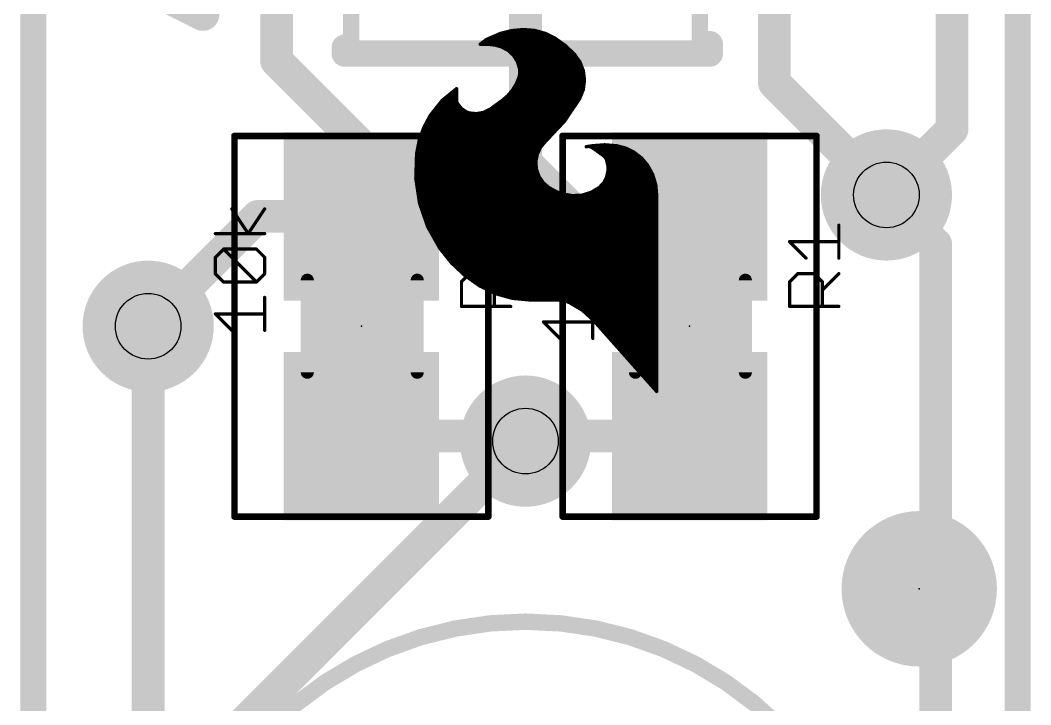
# Model space of a CAD drawing. Extents: x -46 to 61, y -15 to 24.
# Drawn here: x -0.1 to 7.72, y 14.85 to 20.15 of the extents above; entities that cross this region are included whole.
import ezdxf

# ---------------------------------------------------------------- set-up
doc = ezdxf.new("R2010")
doc.units = 0
for name, color, linetype in [('1', 12, 'CONTINUOUS'), ('16', 132, 'CONTINUOUS'), ('18', 110, 'CONTINUOUS'), ('20', 53, 'CONTINUOUS'), ('21', 53, 'CONTINUOUS'), ('22', 53, 'CONTINUOUS'), ('23', 53, 'CONTINUOUS'), ('24', 53, 'CONTINUOUS'), ('25', 253, 'CONTINUOUS'), ('27', 253, 'CONTINUOUS'), ('29', 253, 'CONTINUOUS'), ('31', 253, 'CONTINUOUS'), ('39', 12, 'CONTINUOUS'), ('44', 253, 'CONTINUOUS'), ('51', 53, 'CONTINUOUS')]:
    doc.layers.add(name, color=color, linetype=linetype)

# ---------------------------------------------------------------- blocks, each defined once
blk = doc.blocks.new('PIE')
at = {"const_width": 0.5}
blk.add_lwpolyline([(0, -0.25, 1), (0, 0.25, 1), (0, -0.25)], format="xyb", dxfattribs=at)
blk = doc.blocks.new('RECT')
blk.add_solid([(-0.5, -0.5), (0.5, -0.5), (-0.5, 0.5), (0.5, 0.5)])
blk = doc.blocks.new('ROUNDV')
at = {"const_width": 0.5}
blk.add_lwpolyline([(0, -0.25, 1), (0, 0.25, 1), (0, -0.25)], format="xyb", dxfattribs=at)

msp = doc.modelspace()

# ---------------------------------------------------------------- linework, layer by layer
at = {"layer": '1', "const_width": 0.254}
for points in [[(7.112, 23.114), (7.112, 19.304)], [(3.81, 19.05), (3.81, 21.59)], [(1.883, 20.69), (1.883, 19.834)], [(5.737, 20.69), (5.737, 19.663)], [(2.54, 19.177), (1.883, 19.834)], [(5.737, 19.663), (6.604, 18.796)], [(7.112, 19.304), (6.604, 18.796)], [(2.54, 18.63), (2.54, 19.177)], [(4.23, 18.63), (3.81, 19.05)], [(1.739, 18.63), (0.889, 17.78)], [(2.54, 18.63), (1.739, 18.63)], [(5.08, 18.63), (4.23, 18.63)], [(2.54, 16.93), (3.771, 16.93)], [(3.771, 16.93), (3.81, 16.891)], [(3.849, 16.93), (3.81, 16.891)], [(5.08, 16.93), (3.849, 16.93)]]:
    msp.add_lwpolyline(points, dxfattribs=at)
at = {"layer": '1', "const_width": 0.127}
for points in [[(1.9279, 19.8789, 1), (1.8381, 19.7891)], [(1.8195, 19.834, 1), (1.9465, 19.834)], [(5.7819, 19.7079, 1), (5.6921, 19.6181)], [(5.6735, 19.663, 1), (5.8005, 19.663)], [(7.1569, 19.2591, 1), (7.0671, 19.3489)], [(7.0485, 19.304, 1), (7.1755, 19.304)], [(2.6035, 19.177, 1), (2.4765, 19.177)], [(2.4951, 19.1321, 1), (2.5849, 19.2219)], [(3.8549, 19.0949, 1), (3.7651, 19.0051)], [(3.7465, 19.05, 1), (3.8735, 19.05)], [(6.5591, 18.8409, 1), (6.6489, 18.7511)], [(6.5591, 18.7511, 1), (6.6489, 18.8409)], [(1.739, 18.6935, 1), (1.739, 18.5665)], [(1.7839, 18.5851, 1), (1.6941, 18.6749)], [(2.54, 18.5665, 1), (2.54, 18.6935)], [(4.23, 18.6935, 1), (4.23, 18.5665)], [(4.1851, 18.5851, 1), (4.2749, 18.6749)], [(5.08, 18.5665, 1), (5.08, 18.6935)], [(2.4765, 18.63, 1), (2.6035, 18.63)], [(0.8441, 17.8249, 1), (0.9339, 17.7351)], [(2.54, 16.9935, 1), (2.54, 16.8665)], [(3.8159, 16.9749, 1), (3.7261, 16.8851)], [(3.771, 16.8665, 1), (3.771, 16.9935)], [(3.849, 16.9935, 1), (3.849, 16.8665)], [(3.8939, 16.8851, 1), (3.8041, 16.9749)], [(5.08, 16.8665, 1), (5.08, 16.9935)], [(3.7651, 16.9359, 1), (3.8549, 16.8461)], [(3.7651, 16.8461, 1), (3.8549, 16.9359)]]:
    msp.add_lwpolyline(points, format="xyb", dxfattribs=at)
at = {"layer": '16', "const_width": 0.254}
for points in [[(1.3129, 20.193), (0.635, 20.532)], [(6.985, 18.415), (6.604, 18.796)], [(6.985, 11.43), (6.985, 18.415)], [(0.889, 17.78), (0.889, 9.398)], [(1.397, 14.478), (3.81, 16.891)]]:
    msp.add_lwpolyline(points, dxfattribs=at)
at = {"layer": '16', "const_width": 0.127}
for points in [[(1.2845, 20.1362, 1), (1.3413, 20.2498)], [(6.6489, 18.8409, 1), (6.5591, 18.7511)], [(7.0485, 18.415, 1), (6.9215, 18.415)], [(6.9401, 18.3701, 1), (7.0299, 18.4599)], [(0.9525, 17.78, 1), (0.8255, 17.78)], [(3.8549, 16.8461, 1), (3.7651, 16.9359)]]:
    msp.add_lwpolyline(points, format="xyb", dxfattribs=at)
at = {"layer": '20', "const_width": 0.2032}
for points in [[(0, 24.13), (0, 0)], [(7.62, 0), (7.62, 24.13)]]:
    msp.add_lwpolyline(points, dxfattribs=at)
at = {"layer": '21', "const_width": 0.2032}
for points in [[(2.41, 19.89), (2.41, 19.936)], [(5.237, 19.963), (5.237, 19.89)], [(5.237, 19.89), (2.41, 19.89)]]:
    msp.add_lwpolyline(points, dxfattribs=at)
at = {"layer": '21', "const_width": 0.1016}
for points in [[(2.4608, 19.936, 1), (2.3592, 19.936)], [(5.2878, 19.963, 1), (5.1862, 19.963)], [(2.41, 19.9408, 1), (2.41, 19.8392)], [(5.237, 19.8392, 1), (5.237, 19.9408)], [(2.3592, 19.89, 1), (2.4608, 19.89)], [(5.1862, 19.89, 1), (5.2878, 19.89)]]:
    msp.add_lwpolyline(points, format="xyb", dxfattribs=at)
at = {"layer": '22', "const_width": 0.0254}
for points in [[(3.5055, 19.9982), (3.5559, 20.0203)], [(3.5443, 20.0152), (4.0258, 20.0152)], [(3.5559, 20.0203), (3.5915, 20.0355)], [(3.5915, 20.0355), (3.6144, 20.0457)], [(3.603, 20.0406), (3.9748, 20.0406)], [(3.6144, 20.0457), (3.7022, 20.0677)], [(3.6956, 20.066), (3.892, 20.066)], [(3.7022, 20.0677), (3.7922, 20.0762)], [(3.7922, 20.0762), (3.8791, 20.0696)], [(3.8791, 20.0696), (3.9631, 20.0464)], [(3.9631, 20.0464), (4.0411, 20.0076)], [(3.5204, 19.9619), (3.4594, 19.9619)], [(3.4594, 19.9619), (3.4595, 19.9619)], [(3.4595, 19.9619), (3.462, 19.9644)], [(3.462, 19.9644), (3.5055, 19.9982)], [(3.462, 19.9644), (4.101, 19.9644)], [(3.4947, 19.9898), (4.0658, 19.9898)], [(3.5733, 19.956), (3.5204, 19.9619)], [(3.6245, 19.9415), (3.5733, 19.956)], [(3.6753, 19.9145), (3.6245, 19.9415)], [(3.6292, 19.939), (4.1321, 19.939)], [(4.0411, 20.0076), (4.1188, 19.9516)], [(4.1188, 19.9516), (4.1884, 19.8857)], [(3.7173, 19.8753), (3.6753, 19.9145)], [(3.6763, 19.9136), (4.1589, 19.9136)], [(3.7034, 19.8882), (4.1858, 19.8882)], [(3.7476, 19.8264), (3.7173, 19.8753)], [(3.725, 19.8628), (4.2048, 19.8628)], [(4.1884, 19.8857), (4.2315, 19.8253)], [(3.7408, 19.8374), (4.2229, 19.8374)], [(3.7642, 19.7714), (3.7476, 19.8264)], [(3.752, 19.812), (4.2367, 19.812)], [(3.7596, 19.7866), (4.2465, 19.7866)], [(4.2315, 19.8253), (4.2583, 19.7561)], [(3.7376, 19.6538), (3.7591, 19.7053)], [(3.7591, 19.7053), (3.7656, 19.738)], [(3.7601, 19.7104), (4.2636, 19.7104)], [(3.7656, 19.738), (3.7642, 19.7714)], [(3.7646, 19.7612), (4.2563, 19.7612)], [(3.7652, 19.7358), (4.2607, 19.7358)], [(4.2583, 19.7561), (4.2669, 19.6824)], [(3.7083, 19.6063), (3.7376, 19.6538)], [(3.7255, 19.6342), (4.2604, 19.6342)], [(3.74, 19.6596), (4.2638, 19.6596)], [(3.7506, 19.685), (4.2666, 19.685)], [(4.2669, 19.6824), (4.257, 19.6089)], [(3.1639, 19.5269), (3.2765, 19.619)], [(3.2019, 19.558), (3.2765, 19.558)], [(3.233, 19.5834), (3.2765, 19.5834)], [(3.264, 19.6088), (3.2765, 19.6088)], [(3.2765, 19.619), (3.2765, 19.5301)], [(3.6296, 19.5275), (3.672, 19.5639)], [(3.6651, 19.558), (4.2362, 19.558)], [(3.672, 19.5639), (3.7083, 19.6063)], [(3.6887, 19.5834), (4.2466, 19.5834)], [(3.7098, 19.6088), (4.2569, 19.6088)], [(4.257, 19.6089), (4.229, 19.5402)], [(3.0733, 19.4132), (3.1639, 19.5269)], [(3.128, 19.4818), (3.3006, 19.4818)], [(3.1482, 19.5072), (3.282, 19.5072)], [(3.1709, 19.5326), (3.2765, 19.5326)], [(3.2765, 19.5301), (3.2785, 19.5156)], [(3.2785, 19.5156), (3.2842, 19.5021)], [(3.2842, 19.5021), (3.3138, 19.4654)], [(3.5382, 19.4615), (3.6296, 19.5275)], [(3.5663, 19.4818), (4.1896, 19.4818)], [(3.6015, 19.5072), (4.2067, 19.5072)], [(3.6355, 19.5326), (4.2239, 19.5326)], [(4.229, 19.5402), (4.1104, 19.3644)], [(3.0232, 19.3198), (3.0733, 19.4132)], [(3.0692, 19.4056), (4.1382, 19.4056)], [(3.0875, 19.431), (3.3731, 19.431)], [(3.1077, 19.4564), (3.3269, 19.4564)], [(3.3138, 19.4654), (3.3527, 19.4386)], [(3.3527, 19.4386), (3.3731, 19.431)], [(3.3731, 19.431), (3.4303, 19.4249)], [(3.4303, 19.4249), (3.4869, 19.4353)], [(3.4636, 19.431), (4.1553, 19.431)], [(3.4869, 19.4353), (3.5382, 19.4615)], [(3.5282, 19.4564), (4.1725, 19.4564)], [(2.9874, 19.22), (3.0232, 19.3198)], [(3.0283, 19.3294), (4.0774, 19.3294)], [(3.0419, 19.3548), (4.1014, 19.3548)], [(3.0556, 19.3802), (4.1211, 19.3802)], [(4.1104, 19.3644), (3.9649, 19.21)], [(2.9993, 19.2532), (4.0056, 19.2532)], [(3.0084, 19.2786), (4.0296, 19.2786)], [(3.0175, 19.304), (4.0535, 19.304)], [(2.9667, 19.116), (2.9874, 19.22)], [(2.9788, 19.177), (3.9368, 19.177)], [(2.9839, 19.2024), (3.9584, 19.2024)], [(2.9902, 19.2278), (3.9817, 19.2278)], [(3.9266, 19.1651), (3.9011, 19.1118)], [(3.9649, 19.21), (3.9266, 19.1651)], [(4.2798, 19.1694), (4.3281, 19.177)], [(4.2975, 19.1711), (4.2798, 19.1694)], [(4.3149, 19.1676), (4.2975, 19.1711)], [(4.3306, 19.1592), (4.3149, 19.1676)], [(4.3281, 19.177), (4.4221, 19.1844)], [(4.3281, 19.177), (4.5161, 19.177)], [(4.4145, 19.0983), (4.3306, 19.1592)], [(4.4221, 19.1844), (4.5161, 19.177)], [(4.5161, 19.177), (4.586, 19.1586)], [(4.586, 19.1586), (4.6508, 19.1265)], [(2.9607, 18.9232), (2.9667, 19.116)], [(2.9662, 19.1008), (3.8991, 19.1008)], [(2.9687, 19.1262), (3.908, 19.1262)], [(2.9738, 19.1516), (3.9202, 19.1516)], [(3.9011, 19.1118), (3.8904, 19.0537)], [(4.3411, 19.1516), (4.6001, 19.1516)], [(4.3761, 19.1262), (4.6512, 19.1262)], [(4.4111, 19.1008), (4.6838, 19.1008)], [(4.4283, 19.0849), (4.4145, 19.0983)], [(4.4373, 19.0678), (4.4283, 19.0849)], [(4.6508, 19.1265), (4.7078, 19.0821)], [(4.7078, 19.0821), (4.7548, 19.0271)], [(2.963, 18.9992), (3.8946, 18.9992)], [(2.9638, 19.0246), (3.8926, 19.0246)], [(2.9646, 19.05), (3.8907, 19.05)], [(2.9654, 19.0754), (3.8944, 19.0754)], [(3.8904, 19.0537), (3.895, 18.9948)], [(4.4333, 19.0754), (4.7136, 19.0754)], [(4.4472, 19.0233), (4.4373, 19.0678)], [(4.4413, 19.05), (4.7352, 19.05)], [(4.4469, 19.0246), (4.7562, 19.0246)], [(4.4472, 18.9777), (4.4472, 19.0233)], [(4.4472, 18.9992), (4.7701, 18.9992)], [(4.7548, 19.0271), (4.7949, 18.9539)], [(2.9895, 18.7325), (2.9607, 18.9232)], [(2.9607, 18.923), (3.9256, 18.923)], [(2.9615, 18.9484), (3.9113, 18.9484)], [(2.9623, 18.9738), (3.9024, 18.9738)], [(3.895, 18.9948), (3.9146, 18.9391)], [(3.9146, 18.9391), (3.948, 18.8904)], [(4.4151, 18.8897), (4.4373, 18.9332)], [(4.4321, 18.923), (4.8042, 18.923)], [(4.4373, 18.9332), (4.4472, 18.9777)], [(4.4407, 18.9484), (4.7966, 18.9484)], [(4.4464, 18.9738), (4.784, 18.9738)], [(4.7949, 18.9539), (4.8189, 18.874)], [(2.9645, 18.8976), (3.943, 18.8976)], [(2.9684, 18.8722), (3.9691, 18.8722)], [(2.9722, 18.8468), (4.0023, 18.8468)], [(3.948, 18.8904), (3.9928, 18.8519)], [(3.9928, 18.8519), (4.0492, 18.8215)], [(4.318, 18.8162), (4.3814, 18.8544)], [(4.3688, 18.8468), (4.8212, 18.8468)], [(4.3814, 18.8544), (4.4151, 18.8897)], [(4.3984, 18.8722), (4.8191, 18.8722)], [(4.4191, 18.8976), (4.8119, 18.8976)], [(4.8189, 18.874), (4.8259, 18.7909)], [(2.9761, 18.8214), (4.0495, 18.8214)], [(2.9799, 18.796), (4.1412, 18.796)], [(2.9838, 18.7706), (4.8259, 18.7706)], [(4.0492, 18.8215), (4.1099, 18.801)], [(4.1099, 18.801), (4.1732, 18.7909)], [(4.1732, 18.7909), (4.2472, 18.7946)], [(4.2472, 18.7946), (4.318, 18.8162)], [(4.2518, 18.796), (4.8255, 18.796)], [(4.3266, 18.8214), (4.8233, 18.8214)], [(4.8259, 18.7909), (4.8259, 17.2745)], [(2.9876, 18.7452), (4.8259, 18.7452)], [(3.0523, 18.5501), (2.9895, 18.7325)], [(2.9939, 18.7198), (4.8259, 18.7198)], [(3.0026, 18.6944), (4.8259, 18.6944)], [(3.0114, 18.669), (4.8259, 18.669)], [(3.0201, 18.6436), (4.8259, 18.6436)], [(3.0289, 18.6182), (4.8259, 18.6182)], [(3.0376, 18.5928), (4.8259, 18.5928)], [(3.0464, 18.5674), (4.8259, 18.5674)], [(3.147, 18.382), (3.0523, 18.5501)], [(3.0569, 18.542), (4.8259, 18.542)], [(3.0712, 18.5166), (4.8259, 18.5166)], [(3.0855, 18.4912), (4.8259, 18.4912)], [(3.0998, 18.4658), (4.8259, 18.4658)], [(3.1141, 18.4404), (4.8259, 18.4404)], [(3.1284, 18.415), (4.8259, 18.415)], [(3.1427, 18.3896), (4.8259, 18.3896)], [(3.2354, 18.2713), (3.147, 18.382)], [(3.1612, 18.3642), (4.8259, 18.3642)], [(3.1815, 18.3388), (4.8259, 18.3388)], [(3.2018, 18.3134), (4.8259, 18.3134)], [(3.2221, 18.288), (4.8259, 18.288)], [(3.3386, 18.1741), (3.2354, 18.2713)], [(3.2447, 18.2626), (4.8259, 18.2626)], [(3.2716, 18.2372), (4.8259, 18.2372)], [(3.2986, 18.2118), (4.8259, 18.2118)], [(3.3255, 18.1864), (4.8259, 18.1864)], [(3.4543, 18.0924), (3.3386, 18.1741)], [(3.3572, 18.161), (4.8259, 18.161)], [(3.3931, 18.1356), (4.8259, 18.1356)], [(3.4291, 18.1102), (4.8259, 18.1102)], [(3.5773, 18.0324), (3.4543, 18.0924)], [(3.4699, 18.0848), (4.8259, 18.0848)], [(3.522, 18.0594), (4.8259, 18.0594)], [(3.5741, 18.034), (4.8259, 18.034)], [(3.7092, 17.9956), (3.5773, 18.0324)], [(3.6626, 18.0086), (4.8259, 18.0086)], [(3.8455, 17.9832), (3.7092, 17.9956)], [(4.0741, 17.9832), (3.8455, 17.9832)], [(3.8455, 17.9832), (4.8259, 17.9832)], [(4.1131, 17.9764), (4.0741, 17.9832)], [(4.1503, 17.9629), (4.1131, 17.9764)], [(4.2515, 17.9027), (4.1503, 17.9629)], [(4.1589, 17.9578), (4.8259, 17.9578)], [(4.2016, 17.9324), (4.8259, 17.9324)], [(4.2443, 17.907), (4.8259, 17.907)], [(4.3383, 17.8232), (4.2515, 17.9027)], [(4.2746, 17.8816), (4.8259, 17.8816)], [(4.3023, 17.8562), (4.8259, 17.8562)], [(4.33, 17.8308), (4.8259, 17.8308)], [(4.8259, 17.2745), (4.3383, 17.8232)], [(4.3541, 17.8054), (4.8259, 17.8054)], [(4.3767, 17.78), (4.8259, 17.78)], [(4.3993, 17.7546), (4.8259, 17.7546)], [(4.4218, 17.7292), (4.8259, 17.7292)], [(4.4444, 17.7038), (4.8259, 17.7038)], [(4.467, 17.6784), (4.8259, 17.6784)], [(4.4896, 17.653), (4.8259, 17.653)], [(4.5121, 17.6276), (4.8259, 17.6276)], [(4.5347, 17.6022), (4.8259, 17.6022)], [(4.5573, 17.5768), (4.8259, 17.5768)], [(4.5798, 17.5514), (4.8259, 17.5514)], [(4.6024, 17.526), (4.8259, 17.526)], [(4.625, 17.5006), (4.8259, 17.5006)], [(4.6475, 17.4752), (4.8259, 17.4752)], [(4.6701, 17.4498), (4.8259, 17.4498)], [(4.6927, 17.4244), (4.8259, 17.4244)], [(4.7153, 17.399), (4.8259, 17.399)], [(4.7378, 17.3736), (4.8259, 17.3736)], [(4.7604, 17.3482), (4.8259, 17.3482)], [(4.783, 17.3228), (4.8259, 17.3228)], [(4.8056, 17.2974), (4.8259, 17.2974)]]:
    msp.add_lwpolyline(points, dxfattribs=at)
at = {"layer": '22', "const_width": 0.0127}
for points in [[(3.5443, 20.0216, 1), (3.5443, 20.0088)], [(3.5534, 20.0261, 1), (3.5584, 20.0145)], [(3.5584, 20.0145, 1), (3.5534, 20.0261)], [(3.5889, 20.0413, 1), (3.5941, 20.0297)], [(3.594, 20.0297, 1), (3.589, 20.0413)], [(3.603, 20.047, 1), (3.603, 20.0343)], [(3.6129, 20.0519, 1), (3.6159, 20.0395)], [(3.617, 20.0399, 1), (3.6118, 20.0515)], [(3.6956, 20.0724, 1), (3.6956, 20.0597)], [(3.7015, 20.074, 1), (3.7028, 20.0613)], [(3.7037, 20.0615, 1), (3.7006, 20.0738)], [(3.7927, 20.0825, 1), (3.7917, 20.0699)], [(3.7928, 20.0699, 1), (3.7916, 20.0825)], [(3.8808, 20.0757, 1), (3.8774, 20.0635)], [(3.8786, 20.0632, 1), (3.8796, 20.0759)], [(3.892, 20.0597, 1), (3.892, 20.0724)], [(3.9659, 20.0521, 1), (3.9603, 20.0407)], [(3.9614, 20.0403, 1), (3.9648, 20.0525)], [(3.9748, 20.0343, 1), (3.9748, 20.047)], [(4.0258, 20.0088, 1), (4.0258, 20.0216)], [(3.4594, 19.9683, 1), (3.4594, 19.9555)], [(3.4594, 19.9683, 1), (3.4594, 19.9555)], [(3.455, 19.9664, 1), (3.464, 19.9574)], [(3.462, 19.9708, 1), (3.462, 19.9581)], [(3.4581, 19.9694, 1), (3.4659, 19.9594)], [(3.4665, 19.9599, 1), (3.4575, 19.9689)], [(3.4595, 19.9555, 1), (3.4595, 19.9683)], [(3.4947, 19.9962, 1), (3.4947, 19.9835)], [(3.5029, 20.004, 1), (3.508, 19.9924)], [(3.5094, 19.9932, 1), (3.5016, 20.0032)], [(3.5211, 19.9682, 1), (3.5197, 19.9556)], [(3.5204, 19.9555, 1), (3.5204, 19.9683)], [(3.575, 19.9621, 1), (3.5716, 19.9499)], [(3.5726, 19.9497, 1), (3.574, 19.9623)], [(3.6275, 19.9471, 1), (3.6215, 19.9359)], [(3.6228, 19.9354, 1), (3.6262, 19.9476)], [(3.6292, 19.9454, 1), (3.6292, 19.9326)], [(4.0448, 20.0128, 1), (4.0374, 20.0024)], [(4.0383, 20.0019, 1), (4.0439, 20.0133)], [(4.0658, 19.9835, 1), (4.0658, 19.9962)], [(4.101, 19.9581, 1), (4.101, 19.9708)], [(4.1232, 19.9562, 1), (4.1144, 19.9469)], [(4.1151, 19.9464, 1), (4.1225, 19.9567)], [(4.1321, 19.9326, 1), (4.1321, 19.9454)], [(3.6796, 19.9192, 1), (3.6709, 19.9099)], [(3.6763, 19.92, 1), (3.6763, 19.9073)], [(3.6723, 19.9089, 1), (3.6782, 19.9201)], [(3.7034, 19.8946, 1), (3.7034, 19.8819)], [(3.7227, 19.8786, 1), (3.7119, 19.8719)], [(3.7129, 19.8706, 1), (3.7216, 19.8799)], [(3.725, 19.8692, 1), (3.725, 19.8564)], [(4.1589, 19.9073, 1), (4.1589, 19.92)], [(4.1936, 19.8894, 1), (4.1832, 19.882)], [(4.184, 19.8811, 1), (4.1928, 19.8903)], [(4.1858, 19.8819, 1), (4.1858, 19.8946)], [(4.2048, 19.8564, 1), (4.2048, 19.8692)], [(3.7408, 19.8438, 1), (3.7408, 19.8311)], [(3.7537, 19.8283, 1), (3.7415, 19.8246)], [(3.7422, 19.8231, 1), (3.753, 19.8298)], [(3.752, 19.8184, 1), (3.752, 19.8056)], [(3.7596, 19.793, 1), (3.7596, 19.7802)], [(4.2229, 19.8311, 1), (4.2229, 19.8438)], [(4.2375, 19.8276, 1), (4.2256, 19.823)], [(4.2264, 19.8216, 1), (4.2367, 19.829)], [(4.2367, 19.8056, 1), (4.2367, 19.8184)], [(4.2465, 19.7802, 1), (4.2465, 19.793)], [(3.765, 19.7029, 1), (3.7532, 19.7077)], [(3.7601, 19.7168, 1), (3.7601, 19.704)], [(3.7705, 19.7717, 1), (3.7579, 19.7711)], [(3.7581, 19.7696, 1), (3.7703, 19.7732)], [(3.7646, 19.7676, 1), (3.7646, 19.7549)], [(3.7652, 19.7422, 1), (3.7652, 19.7294)], [(3.7718, 19.7368, 1), (3.7594, 19.7393)], [(3.7593, 19.7378, 1), (3.772, 19.7383)], [(4.2646, 19.7569, 1), (4.252, 19.7554)], [(4.2523, 19.7538, 1), (4.2642, 19.7584)], [(4.2563, 19.7549, 1), (4.2563, 19.7676)], [(4.2607, 19.7294, 1), (4.2607, 19.7422)], [(4.2636, 19.704, 1), (4.2636, 19.7168)], [(3.7255, 19.6406, 1), (3.7255, 19.6278)], [(3.7318, 19.6562, 1), (3.7435, 19.6513)], [(3.743, 19.6505, 1), (3.7322, 19.6571)], [(3.74, 19.666, 1), (3.74, 19.6532)], [(3.7506, 19.6914, 1), (3.7506, 19.6787)], [(3.7529, 19.7065, 1), (3.7653, 19.7041)], [(4.2604, 19.6278, 1), (4.2604, 19.6406)], [(4.2732, 19.6816, 1), (4.2606, 19.6833)], [(4.2606, 19.6817, 1), (4.2732, 19.6832)], [(4.2638, 19.6532, 1), (4.2638, 19.666)], [(4.2666, 19.6787, 1), (4.2666, 19.6914)], [(3.2019, 19.5644, 1), (3.2019, 19.5516)], [(3.233, 19.5898, 1), (3.233, 19.577)], [(3.264, 19.6152, 1), (3.264, 19.6025)], [(3.2828, 19.619, 1), (3.2702, 19.619)], [(3.2805, 19.6141, 1), (3.2725, 19.6239)], [(3.2765, 19.6025, 1), (3.2765, 19.6152)], [(3.2765, 19.577, 1), (3.2765, 19.5898)], [(3.2765, 19.5516, 1), (3.2765, 19.5644)], [(3.6651, 19.5644, 1), (3.6651, 19.5516)], [(3.6671, 19.568, 1), (3.6768, 19.5598)], [(3.6761, 19.5591, 1), (3.6678, 19.5687)], [(3.6887, 19.5898, 1), (3.6887, 19.577)], [(3.7029, 19.6096, 1), (3.7137, 19.603)], [(3.7098, 19.6152, 1), (3.7098, 19.6025)], [(3.7131, 19.6022, 1), (3.7035, 19.6104)], [(4.2362, 19.5516, 1), (4.2362, 19.5644)], [(4.2466, 19.577, 1), (4.2466, 19.5898)], [(4.2507, 19.6098, 1), (4.2633, 19.6081)], [(4.2628, 19.6065, 1), (4.2511, 19.6113)], [(4.2569, 19.6025, 1), (4.2569, 19.6152)], [(3.128, 19.4882, 1), (3.128, 19.4754)], [(3.1482, 19.5136, 1), (3.1482, 19.5008)], [(3.1599, 19.5318, 1), (3.168, 19.522)], [(3.1689, 19.523, 1), (3.159, 19.5309)], [(3.1709, 19.539, 1), (3.1709, 19.5263)], [(3.2828, 19.531, 1), (3.2702, 19.5292)], [(3.2702, 19.5301, 1), (3.2828, 19.5301)], [(3.2843, 19.5181, 1), (3.2726, 19.5131)], [(3.2722, 19.5147, 1), (3.2848, 19.5164)], [(3.2765, 19.5263, 1), (3.2765, 19.539)], [(3.2891, 19.5061, 1), (3.2793, 19.4981)], [(3.2784, 19.4996, 1), (3.29, 19.5046)], [(3.282, 19.5008, 1), (3.282, 19.5136)], [(3.3006, 19.4754, 1), (3.3006, 19.4882)], [(3.5663, 19.4882, 1), (3.5663, 19.4754)], [(3.6015, 19.5136, 1), (3.6015, 19.5008)], [(3.6255, 19.5323, 1), (3.6337, 19.5227)], [(3.6333, 19.5224, 1), (3.6259, 19.5326)], [(3.6355, 19.539, 1), (3.6355, 19.5263)], [(4.1896, 19.4754, 1), (4.1896, 19.4882)], [(4.2067, 19.5008, 1), (4.2067, 19.5136)], [(4.2231, 19.5426, 1), (4.2349, 19.5378)], [(4.2343, 19.5366, 1), (4.2237, 19.5438)], [(4.2239, 19.5263, 1), (4.2239, 19.539)], [(3.0692, 19.412, 1), (3.0692, 19.3992)], [(3.0683, 19.4172, 1), (3.0783, 19.4092)], [(3.0789, 19.4102, 1), (3.0677, 19.4162)], [(3.0875, 19.4374, 1), (3.0875, 19.4246)], [(3.1077, 19.4628, 1), (3.1077, 19.4501)], [(3.3174, 19.4706, 1), (3.3102, 19.4601)], [(3.3089, 19.4614, 1), (3.3188, 19.4694)], [(3.3269, 19.4501, 1), (3.3269, 19.4628)], [(3.3549, 19.4446, 1), (3.3505, 19.4326)], [(3.3491, 19.4334, 1), (3.3563, 19.4438)], [(3.3738, 19.4373, 1), (3.3724, 19.4247)], [(3.3709, 19.425, 1), (3.3753, 19.437)], [(3.3731, 19.4246, 1), (3.3731, 19.4374)], [(3.4292, 19.4311, 1), (3.4315, 19.4186)], [(3.4297, 19.4185, 1), (3.431, 19.4312)], [(3.4636, 19.4374, 1), (3.4636, 19.4246)], [(3.484, 19.441, 1), (3.4898, 19.4297)], [(3.4881, 19.4291, 1), (3.4858, 19.4416)], [(3.5282, 19.4628, 1), (3.5282, 19.4501)], [(3.5345, 19.4666, 1), (3.5419, 19.4564)], [(3.5411, 19.4558, 1), (3.5353, 19.4672)], [(4.1382, 19.3992, 1), (4.1382, 19.412)], [(4.1553, 19.4246, 1), (4.1553, 19.4374)], [(4.1725, 19.4501, 1), (4.1725, 19.4628)], [(3.0176, 19.3228, 1), (3.0288, 19.3168)], [(3.0291, 19.3176, 1), (3.0172, 19.3219)], [(3.0283, 19.3358, 1), (3.0283, 19.323)], [(3.0419, 19.3612, 1), (3.0419, 19.3484)], [(3.0556, 19.3866, 1), (3.0556, 19.3739)], [(4.0774, 19.323, 1), (4.0774, 19.3358)], [(4.1014, 19.3484, 1), (4.1014, 19.3612)], [(4.1051, 19.3679, 1), (4.1156, 19.3608)], [(4.115, 19.36, 1), (4.1058, 19.3687)], [(4.1211, 19.3739, 1), (4.1211, 19.3866)], [(2.9993, 19.2596, 1), (2.9993, 19.2468)], [(3.0084, 19.285, 1), (3.0084, 19.2722)], [(3.0175, 19.3104, 1), (3.0175, 19.2977)], [(4.0056, 19.2468, 1), (4.0056, 19.2596)], [(4.0296, 19.2722, 1), (4.0296, 19.285)], [(4.0535, 19.2977, 1), (4.0535, 19.3104)], [(2.9788, 19.1834, 1), (2.9788, 19.1706)], [(2.9839, 19.2088, 1), (2.9839, 19.196)], [(2.9814, 19.2221, 1), (2.9933, 19.2178)], [(2.9936, 19.2187, 1), (2.9811, 19.2212)], [(2.9902, 19.2342, 1), (2.9902, 19.2215)], [(3.9217, 19.1692, 1), (3.9314, 19.1609)], [(3.9323, 19.1623, 1), (3.9208, 19.1678)], [(3.9368, 19.1706, 1), (3.9368, 19.1834)], [(3.9584, 19.196, 1), (3.9584, 19.2088)], [(3.9603, 19.2144, 1), (3.9695, 19.2056)], [(3.9697, 19.2059, 1), (3.9601, 19.2141)], [(3.9817, 19.2215, 1), (3.9817, 19.2342)], [(4.2788, 19.1757, 1), (4.2808, 19.1631)], [(4.2792, 19.1757, 1), (4.2804, 19.1631)], [(4.2988, 19.1773, 1), (4.2962, 19.1649)], [(4.2981, 19.1648, 1), (4.2969, 19.1774)], [(4.3179, 19.1732, 1), (4.3119, 19.162)], [(4.3137, 19.1614, 1), (4.3162, 19.1738)], [(4.3281, 19.1834, 1), (4.3281, 19.1706)], [(4.3276, 19.1833, 1), (4.3286, 19.1707)], [(4.3343, 19.1643, 1), (4.3269, 19.1541)], [(4.3291, 19.1707, 1), (4.3271, 19.1833)], [(4.3276, 19.1536, 1), (4.3336, 19.1648)], [(4.4226, 19.1907, 1), (4.4216, 19.178)], [(4.4226, 19.178, 1), (4.4216, 19.1907)], [(4.5177, 19.1831, 1), (4.5145, 19.1709)], [(4.5156, 19.1707, 1), (4.5166, 19.1833)], [(4.5161, 19.1706, 1), (4.5161, 19.1834)], [(4.5888, 19.1643, 1), (4.5832, 19.1529)], [(4.5844, 19.1524, 1), (4.5876, 19.1647)], [(2.9662, 19.1072, 1), (2.9662, 19.0944)], [(2.9605, 19.1172, 1), (2.9729, 19.1148)], [(2.973, 19.1158, 1), (2.9604, 19.1162)], [(2.9687, 19.1326, 1), (2.9687, 19.1198)], [(2.9738, 19.158, 1), (2.9738, 19.1453)], [(3.8954, 19.1145, 1), (3.9069, 19.109)], [(3.9074, 19.1106, 1), (3.8949, 19.1129)], [(3.8991, 19.0944, 1), (3.8991, 19.1072)], [(3.908, 19.1198, 1), (3.908, 19.1326)], [(3.9202, 19.1453, 1), (3.9202, 19.158)], [(4.3411, 19.158, 1), (4.3411, 19.1453)], [(4.3761, 19.1326, 1), (4.3761, 19.1198)], [(4.4111, 19.1072, 1), (4.4111, 19.0944)], [(4.4189, 19.1028, 1), (4.4101, 19.0938)], [(4.4108, 19.0932, 1), (4.4182, 19.1034)], [(4.4339, 19.0878, 1), (4.4227, 19.0819)], [(4.4239, 19.0803, 1), (4.4327, 19.0894)], [(4.6001, 19.1453, 1), (4.6001, 19.158)], [(4.6547, 19.1315, 1), (4.6469, 19.1215)], [(4.648, 19.1208, 1), (4.6536, 19.1322)], [(4.6512, 19.1198, 1), (4.6512, 19.1326)], [(4.6838, 19.0944, 1), (4.6838, 19.1072)], [(4.7127, 19.0862, 1), (4.703, 19.078)], [(4.7039, 19.0771, 1), (4.7117, 19.0871)], [(2.963, 19.0056, 1), (2.963, 18.9929)], [(2.9638, 19.031, 1), (2.9638, 19.0182)], [(2.9646, 19.0564, 1), (2.9646, 19.0436)], [(2.9654, 19.0818, 1), (2.9654, 19.0691)], [(3.8967, 19.0542, 1), (3.884, 19.0532)], [(3.8841, 19.0548, 1), (3.8966, 19.0525)], [(3.8907, 19.0436, 1), (3.8907, 19.0564)], [(3.8926, 19.0182, 1), (3.8926, 19.031)], [(3.8944, 19.0691, 1), (3.8944, 19.0818)], [(3.8946, 18.9929, 1), (3.8946, 19.0056)], [(4.4333, 19.0818, 1), (4.4333, 19.0691)], [(4.4435, 19.0692, 1), (4.4311, 19.0664)], [(4.4317, 19.0648, 1), (4.4429, 19.0708)], [(4.4413, 19.0564, 1), (4.4413, 19.0436)], [(4.4469, 19.031, 1), (4.4469, 19.0182)], [(4.4472, 19.0056, 1), (4.4472, 18.9929)], [(4.4536, 19.0233, 1), (4.4409, 19.0233)], [(4.441, 19.0219, 1), (4.4534, 19.0247)], [(4.7136, 19.0691, 1), (4.7136, 19.0818)], [(4.7352, 19.0436, 1), (4.7352, 19.0564)], [(4.7604, 19.0302, 1), (4.7492, 19.024)], [(4.75, 19.023, 1), (4.7596, 19.0312)], [(4.7562, 19.0182, 1), (4.7562, 19.031)], [(4.7701, 18.9929, 1), (4.7701, 19.0056)], [(2.9669, 18.9241, 1), (2.9544, 18.9222)], [(2.9607, 18.9294, 1), (2.9607, 18.9167)], [(2.9615, 18.9548, 1), (2.9615, 18.942)], [(2.9623, 18.9802, 1), (2.9623, 18.9674)], [(3.8886, 18.9943, 1), (3.9013, 18.9953)], [(3.9009, 18.9969, 1), (3.889, 18.9927)], [(3.9024, 18.9674, 1), (3.9024, 18.9802)], [(3.9198, 18.9427, 1), (3.9094, 18.9355)], [(3.9086, 18.937, 1), (3.9206, 18.9412)], [(3.9113, 18.942, 1), (3.9113, 18.9548)], [(3.9256, 18.9167, 1), (3.9256, 18.9294)], [(4.4321, 18.9294, 1), (4.4321, 18.9167)], [(4.4311, 18.9346, 1), (4.4435, 18.9318)], [(4.443, 18.9303, 1), (4.4316, 18.9361)], [(4.4407, 18.9548, 1), (4.4407, 18.942)], [(4.4464, 18.9802, 1), (4.4464, 18.9674)], [(4.4534, 18.9763, 1), (4.441, 18.9791)], [(4.4409, 18.9777, 1), (4.4536, 18.9777)], [(4.784, 18.9674, 1), (4.784, 18.9802)], [(4.801, 18.9558, 1), (4.7888, 18.9521)], [(4.7893, 18.9509, 1), (4.8005, 18.957)], [(4.7966, 18.942, 1), (4.7966, 18.9548)], [(4.8042, 18.9167, 1), (4.8042, 18.9294)], [(2.9543, 18.9234, 1), (2.967, 18.923)], [(2.9645, 18.904, 1), (2.9645, 18.8912)], [(2.9684, 18.8786, 1), (2.9684, 18.8658)], [(2.9722, 18.8532, 1), (2.9722, 18.8405)], [(3.9521, 18.8952, 1), (3.9438, 18.8855)], [(3.9427, 18.8868, 1), (3.9532, 18.8939)], [(3.943, 18.8912, 1), (3.943, 18.904)], [(3.9691, 18.8658, 1), (3.9691, 18.8786)], [(3.9958, 18.8575, 1), (3.9898, 18.8463)], [(3.9887, 18.8471, 1), (3.9969, 18.8567)], [(4.0023, 18.8405, 1), (4.0023, 18.8532)], [(4.3688, 18.8532, 1), (4.3688, 18.8405)], [(4.3768, 18.8588, 1), (4.386, 18.85)], [(4.3847, 18.849, 1), (4.3781, 18.8598)], [(4.3984, 18.8786, 1), (4.3984, 18.8658)], [(4.4094, 18.8926, 1), (4.4207, 18.8869)], [(4.4197, 18.8854, 1), (4.4105, 18.8941)], [(4.4191, 18.904, 1), (4.4191, 18.8912)], [(4.8119, 18.8912, 1), (4.8119, 18.904)], [(4.8253, 18.8746, 1), (4.8126, 18.8735)], [(4.8129, 18.8722, 1), (4.825, 18.8759)], [(4.8191, 18.8658, 1), (4.8191, 18.8786)], [(4.8212, 18.8405, 1), (4.8212, 18.8532)], [(2.9761, 18.8278, 1), (2.9761, 18.815)], [(2.9799, 18.8024, 1), (2.9799, 18.7896)], [(2.9838, 18.777, 1), (2.9838, 18.7643)], [(4.0512, 18.8275, 1), (4.0472, 18.8155)], [(4.0462, 18.8159, 1), (4.0522, 18.8271)], [(4.0495, 18.815, 1), (4.0495, 18.8278)], [(4.1109, 18.8072, 1), (4.1089, 18.7947)], [(4.1079, 18.795, 1), (4.1119, 18.807)], [(4.1412, 18.7896, 1), (4.1412, 18.8024)], [(4.1729, 18.7972, 1), (4.1735, 18.7846)], [(4.1722, 18.7846, 1), (4.1742, 18.7972)], [(4.2453, 18.8006, 1), (4.249, 18.7885)], [(4.2518, 18.8024, 1), (4.2518, 18.7896)], [(4.2475, 18.7882, 1), (4.2468, 18.8009)], [(4.3147, 18.8216, 1), (4.3213, 18.8107)], [(4.3198, 18.8101, 1), (4.3161, 18.8223)], [(4.3266, 18.8278, 1), (4.3266, 18.815)], [(4.8323, 18.7909, 1), (4.8195, 18.7909)], [(4.8196, 18.7904, 1), (4.8322, 18.7914)], [(4.8233, 18.815, 1), (4.8233, 18.8278)], [(4.8255, 18.7896, 1), (4.8255, 18.8024)], [(4.8259, 18.7643, 1), (4.8259, 18.777)], [(2.9876, 18.7516, 1), (2.9876, 18.7388)], [(2.9955, 18.7345, 1), (2.9835, 18.7304)], [(2.9832, 18.7315, 1), (2.9958, 18.7334)], [(2.9939, 18.7262, 1), (2.9939, 18.7134)], [(3.0026, 18.7008, 1), (3.0026, 18.6881)], [(4.8259, 18.7388, 1), (4.8259, 18.7516)], [(4.8259, 18.7134, 1), (4.8259, 18.7262)], [(4.8259, 18.6881, 1), (4.8259, 18.7008)], [(3.0114, 18.6754, 1), (3.0114, 18.6626)], [(3.0201, 18.65, 1), (3.0201, 18.6372)], [(3.0289, 18.6246, 1), (3.0289, 18.6119)], [(4.8259, 18.6626, 1), (4.8259, 18.6754)], [(4.8259, 18.6372, 1), (4.8259, 18.65)], [(4.8259, 18.6119, 1), (4.8259, 18.6246)], [(3.0376, 18.5992, 1), (3.0376, 18.5864)], [(3.0464, 18.5738, 1), (3.0464, 18.561)], [(3.0579, 18.5532, 1), (3.0468, 18.547)], [(3.0463, 18.548, 1), (3.0583, 18.5521)], [(3.0569, 18.5484, 1), (3.0569, 18.5357)], [(4.8259, 18.5864, 1), (4.8259, 18.5992)], [(4.8259, 18.561, 1), (4.8259, 18.5738)], [(4.8259, 18.5357, 1), (4.8259, 18.5484)], [(3.0712, 18.523, 1), (3.0712, 18.5102)], [(3.0855, 18.4976, 1), (3.0855, 18.4848)], [(3.0998, 18.4722, 1), (3.0998, 18.4595)], [(4.8259, 18.5102, 1), (4.8259, 18.523)], [(4.8259, 18.4848, 1), (4.8259, 18.4976)], [(4.8259, 18.4595, 1), (4.8259, 18.4722)], [(3.1141, 18.4468, 1), (3.1141, 18.434)], [(3.1284, 18.4214, 1), (3.1284, 18.4086)], [(3.1427, 18.396, 1), (3.1427, 18.3833)], [(3.152, 18.386, 1), (3.142, 18.378)], [(3.1415, 18.3789, 1), (3.1525, 18.3851)], [(4.8259, 18.434, 1), (4.8259, 18.4468)], [(4.8259, 18.4086, 1), (4.8259, 18.4214)], [(4.8259, 18.3833, 1), (4.8259, 18.396)], [(3.1612, 18.3706, 1), (3.1612, 18.3578)], [(3.1815, 18.3452, 1), (3.1815, 18.3325)], [(3.2018, 18.3198, 1), (3.2018, 18.3071)], [(4.8259, 18.3578, 1), (4.8259, 18.3706)], [(4.8259, 18.3325, 1), (4.8259, 18.3452)], [(4.8259, 18.3071, 1), (4.8259, 18.3198)], [(3.2221, 18.2944, 1), (3.2221, 18.2816)], [(3.2398, 18.2759, 1), (3.2311, 18.2667)], [(3.2305, 18.2673, 1), (3.2404, 18.2753)], [(3.2447, 18.269, 1), (3.2447, 18.2563)], [(3.2716, 18.2436, 1), (3.2716, 18.2309)], [(4.8259, 18.2816, 1), (4.8259, 18.2944)], [(4.8259, 18.2563, 1), (4.8259, 18.269)], [(4.8259, 18.2309, 1), (4.8259, 18.2436)], [(3.2986, 18.2182, 1), (3.2986, 18.2054)], [(3.3255, 18.1928, 1), (3.3255, 18.1801)], [(3.3422, 18.1793, 1), (3.3349, 18.1689)], [(3.3342, 18.1695, 1), (3.3429, 18.1787)], [(3.3572, 18.1674, 1), (3.3572, 18.1547)], [(4.8259, 18.2054, 1), (4.8259, 18.2182)], [(4.8259, 18.1801, 1), (4.8259, 18.1928)], [(4.8259, 18.1547, 1), (4.8259, 18.1674)], [(3.3931, 18.142, 1), (3.3931, 18.1292)], [(3.4291, 18.1166, 1), (3.4291, 18.1039)], [(3.4571, 18.0981, 1), (3.4515, 18.0867)], [(3.4506, 18.0872, 1), (3.458, 18.0976)], [(3.4699, 18.0912, 1), (3.4699, 18.0785)], [(3.522, 18.0658, 1), (3.522, 18.053)], [(4.8259, 18.1292, 1), (4.8259, 18.142)], [(4.8259, 18.1039, 1), (4.8259, 18.1166)], [(4.8259, 18.0785, 1), (4.8259, 18.0912)], [(4.8259, 18.053, 1), (4.8259, 18.0658)], [(3.5741, 18.0404, 1), (3.5741, 18.0277)], [(3.579, 18.0385, 1), (3.5756, 18.0263)], [(3.5746, 18.0267, 1), (3.5801, 18.0381)], [(3.6626, 18.015, 1), (3.6626, 18.0023)], [(3.7098, 18.0019, 1), (3.7086, 17.9893)], [(3.7075, 17.9895, 1), (3.7109, 18.0017)], [(3.8455, 17.9896, 1), (3.8455, 17.9768)], [(3.8455, 17.9896, 1), (3.8455, 17.9768)], [(3.8449, 17.9769, 1), (3.8461, 17.9895)], [(4.0752, 17.9895, 1), (4.073, 17.9769)], [(4.0741, 17.9768, 1), (4.0741, 17.9896)], [(4.8259, 18.0277, 1), (4.8259, 18.0404)], [(4.8259, 18.0023, 1), (4.8259, 18.015)], [(4.8259, 17.9768, 1), (4.8259, 17.9896)], [(4.1152, 17.9823, 1), (4.1109, 17.9704)], [(4.112, 17.9701, 1), (4.1142, 17.9826)], [(4.1535, 17.9684, 1), (4.1471, 17.9574)], [(4.1481, 17.9569, 1), (4.1525, 17.9689)], [(4.1589, 17.9642, 1), (4.1589, 17.9515)], [(4.2016, 17.9388, 1), (4.2016, 17.9261)], [(4.2443, 17.9134, 1), (4.2443, 17.9006)], [(4.2558, 17.9074, 1), (4.2472, 17.8981)], [(4.8259, 17.9515, 1), (4.8259, 17.9642)], [(4.8259, 17.9261, 1), (4.8259, 17.9388)], [(4.8259, 17.9006, 1), (4.8259, 17.9134)], [(4.2483, 17.8973, 1), (4.2547, 17.9082)], [(4.2746, 17.888, 1), (4.2746, 17.8753)], [(4.3023, 17.8626, 1), (4.3023, 17.8498)], [(4.33, 17.8372, 1), (4.33, 17.8244)], [(4.8259, 17.8753, 1), (4.8259, 17.888)], [(4.8259, 17.8498, 1), (4.8259, 17.8626)], [(4.8259, 17.8244, 1), (4.8259, 17.8372)], [(4.343, 17.8274, 1), (4.3336, 17.819)], [(4.334, 17.8185, 1), (4.3426, 17.8279)], [(4.3541, 17.8118, 1), (4.3541, 17.7991)], [(4.3767, 17.7864, 1), (4.3767, 17.7736)], [(4.3993, 17.761, 1), (4.3993, 17.7482)], [(4.8259, 17.7991, 1), (4.8259, 17.8118)], [(4.8259, 17.7736, 1), (4.8259, 17.7864)], [(4.8259, 17.7482, 1), (4.8259, 17.761)], [(4.4218, 17.7356, 1), (4.4218, 17.7229)], [(4.4444, 17.7102, 1), (4.4444, 17.6974)], [(4.467, 17.6848, 1), (4.467, 17.672)], [(4.8259, 17.7229, 1), (4.8259, 17.7356)], [(4.8259, 17.6974, 1), (4.8259, 17.7102)], [(4.8259, 17.672, 1), (4.8259, 17.6848)], [(4.4896, 17.6594, 1), (4.4896, 17.6467)], [(4.5121, 17.634, 1), (4.5121, 17.6212)], [(4.5347, 17.6086, 1), (4.5347, 17.5958)], [(4.8259, 17.6467, 1), (4.8259, 17.6594)], [(4.8259, 17.6212, 1), (4.8259, 17.634)], [(4.8259, 17.5958, 1), (4.8259, 17.6086)], [(4.5573, 17.5832, 1), (4.5573, 17.5705)], [(4.5798, 17.5578, 1), (4.5798, 17.545)], [(4.6024, 17.5324, 1), (4.6024, 17.5196)], [(4.8259, 17.5705, 1), (4.8259, 17.5832)], [(4.8259, 17.545, 1), (4.8259, 17.5578)], [(4.8259, 17.5196, 1), (4.8259, 17.5324)], [(4.625, 17.507, 1), (4.625, 17.4943)], [(4.6475, 17.4816, 1), (4.6475, 17.4688)], [(4.6701, 17.4562, 1), (4.6701, 17.4434)], [(4.8259, 17.4943, 1), (4.8259, 17.507)], [(4.8259, 17.4688, 1), (4.8259, 17.4816)], [(4.8259, 17.4434, 1), (4.8259, 17.4562)], [(4.6927, 17.4308, 1), (4.6927, 17.4181)], [(4.7153, 17.4054, 1), (4.7153, 17.3926)], [(4.7378, 17.38, 1), (4.7378, 17.3672)], [(4.8259, 17.4181, 1), (4.8259, 17.4308)], [(4.8259, 17.3926, 1), (4.8259, 17.4054)], [(4.8259, 17.3672, 1), (4.8259, 17.38)], [(4.7604, 17.3546, 1), (4.7604, 17.3419)], [(4.783, 17.3292, 1), (4.783, 17.3164)], [(4.8056, 17.3038, 1), (4.8056, 17.291)], [(4.8259, 17.3419, 1), (4.8259, 17.3546)], [(4.8259, 17.3164, 1), (4.8259, 17.3292)], [(4.8259, 17.291, 1), (4.8259, 17.3038)], [(4.8195, 17.2745, 1), (4.8323, 17.2745)], [(4.8212, 17.2703, 1), (4.8306, 17.2787)]]:
    msp.add_lwpolyline(points, format="xyb", dxfattribs=at)
at = {"layer": '23'}
for p in [(2.54, 17.78), (5.08, 17.78), (6.858, 15.748)]:
    msp.add_point(p, dxfattribs=at)
at = {"layer": '24'}
msp.add_point((4.826, 17.272), dxfattribs=at)
at = {"layer": '25', "const_width": 0.0254}
for points in [[(3.3779, 18.5617), (3.3144, 18.4982)], [(3.4415, 18.5617), (3.3779, 18.5617)], [(3.6957, 18.3075), (3.4415, 18.5617)], [(3.6957, 18.5617), (3.6957, 18.3075)], [(6.2357, 18.3075), (6.2357, 18.5617)], [(3.3144, 18.4982), (3.3144, 18.371)], [(5.9815, 18.3075), (5.8544, 18.4346)], [(5.8544, 18.4346), (6.2357, 18.4346)], [(3.3144, 18.371), (3.3779, 18.3075)], [(3.3144, 18.1239), (3.3779, 18.1875)], [(3.3779, 18.1875), (3.505, 18.1875)], [(3.505, 18.1875), (3.5686, 18.1239)], [(3.5686, 18.0604), (3.6957, 18.1875)], [(5.8544, 18.1239), (5.9179, 18.1875)], [(5.9179, 18.1875), (6.045, 18.1875)], [(6.045, 18.1875), (6.1086, 18.1239)], [(6.1086, 18.0604), (6.2357, 18.1875)], [(3.3144, 17.9333), (3.3144, 18.1239)], [(3.5686, 18.1239), (3.5686, 17.9333)], [(5.8544, 17.9333), (5.8544, 18.1239)], [(6.1086, 18.1239), (6.1086, 17.9333)], [(3.6957, 17.9333), (3.3144, 17.9333)], [(6.2357, 17.9333), (5.8544, 17.9333)]]:
    msp.add_lwpolyline(points, dxfattribs=at)
at = {"layer": '25', "const_width": 0.0127}
for points in [[(3.3779, 18.5681, 1), (3.3779, 18.5554)], [(3.3824, 18.5572, 1), (3.3734, 18.5662)], [(3.446, 18.5662, 1), (3.437, 18.5572)], [(3.4415, 18.5554, 1), (3.4415, 18.5681)], [(3.702, 18.5617, 1), (3.6894, 18.5617)], [(6.2421, 18.5617, 1), (6.2294, 18.5617)], [(3.3207, 18.4982, 1), (3.308, 18.4982)], [(3.3099, 18.5026, 1), (3.3189, 18.4937)], [(5.8589, 18.4391, 1), (5.8499, 18.4301)], [(5.8544, 18.4409, 1), (5.8544, 18.4282)], [(6.2357, 18.4282, 1), (6.2357, 18.4409)], [(3.308, 18.371, 1), (3.3207, 18.371)], [(3.3189, 18.3755, 1), (3.3099, 18.3666)], [(3.3734, 18.303, 1), (3.3824, 18.312)], [(3.6894, 18.3075, 1), (3.702, 18.3075)], [(3.6912, 18.303, 1), (3.7002, 18.312)], [(5.977, 18.303, 1), (5.986, 18.312)], [(6.2294, 18.3075, 1), (6.2421, 18.3075)], [(3.3779, 18.1939, 1), (3.3779, 18.1811)], [(3.3824, 18.183, 1), (3.3734, 18.192)], [(3.5095, 18.192, 1), (3.5005, 18.183)], [(3.505, 18.1811, 1), (3.505, 18.1939)], [(3.7002, 18.183, 1), (3.6912, 18.192)], [(5.9179, 18.1939, 1), (5.9179, 18.1811)], [(5.9224, 18.183, 1), (5.9134, 18.192)], [(6.0495, 18.192, 1), (6.0405, 18.183)], [(6.045, 18.1811, 1), (6.045, 18.1939)], [(6.2402, 18.183, 1), (6.2312, 18.192)], [(3.3207, 18.1239, 1), (3.308, 18.1239)], [(3.3099, 18.1284, 1), (3.3189, 18.1195)], [(3.5749, 18.1239, 1), (3.5622, 18.1239)], [(3.5641, 18.1195, 1), (3.5731, 18.1284)], [(5.8607, 18.1239, 1), (5.848, 18.1239)], [(5.8499, 18.1284, 1), (5.8589, 18.1195)], [(6.1149, 18.1239, 1), (6.1022, 18.1239)], [(6.1041, 18.1195, 1), (6.1131, 18.1284)], [(3.5641, 18.0649, 1), (3.5731, 18.0559)], [(6.1041, 18.0649, 1), (6.1131, 18.0559)], [(3.308, 17.9333, 1), (3.3207, 17.9333)], [(3.3144, 17.9396, 1), (3.3144, 17.9269)], [(3.5622, 17.9333, 1), (3.5749, 17.9333)], [(3.6957, 17.9269, 1), (3.6957, 17.9396)], [(5.8544, 17.9396, 1), (5.8544, 17.9269)], [(5.848, 17.9333, 1), (5.8607, 17.9333)], [(6.1022, 17.9333, 1), (6.1149, 17.9333)], [(6.2357, 17.9269, 1), (6.2357, 17.9396)]]:
    msp.add_lwpolyline(points, format="xyb", dxfattribs=at)
at = {"layer": '27', "const_width": 0.0254}
for points in [[(1.6636, 18.4969), (1.5365, 18.6875)], [(1.7907, 18.6875), (1.6636, 18.4969)], [(3.9494, 18.6252), (4.0129, 18.6887)], [(4.0129, 18.6887), (4.2671, 18.6887)], [(4.2671, 18.4345), (4.0129, 18.6887)], [(4.2671, 18.6887), (4.3307, 18.6252)], [(3.9494, 18.498), (3.9494, 18.6252)], [(4.3307, 18.6252), (4.3307, 18.498)], [(1.7907, 18.4969), (1.4094, 18.4969)], [(4.0129, 18.4345), (3.9494, 18.498)], [(4.3307, 18.498), (4.2671, 18.4345)], [(1.4094, 18.3133), (1.4729, 18.3769)], [(1.4729, 18.3769), (1.7271, 18.3769)], [(1.7271, 18.1227), (1.4729, 18.3769)], [(1.7271, 18.3769), (1.7907, 18.3133)], [(4.2671, 18.4345), (4.0129, 18.4345)], [(1.4094, 18.1862), (1.4094, 18.3133)], [(1.7907, 18.3133), (1.7907, 18.1862)], [(3.9494, 18.2509), (4.0129, 18.3145)], [(4.0129, 18.3145), (4.2671, 18.3145)], [(4.2671, 18.0603), (4.0129, 18.3145)], [(4.2671, 18.3145), (4.3307, 18.2509)], [(3.9494, 18.1238), (3.9494, 18.2509)], [(4.3307, 18.2509), (4.3307, 18.1238)], [(1.4729, 18.1227), (1.4094, 18.1862)], [(1.7907, 18.1862), (1.7271, 18.1227)], [(1.7271, 18.1227), (1.4729, 18.1227)], [(4.0129, 18.0603), (3.9494, 18.1238)], [(4.2671, 18.0603), (4.0129, 18.0603)], [(4.3307, 18.1238), (4.2671, 18.0603)], [(1.7907, 17.7484), (1.7907, 18.0027)], [(4.3307, 17.6861), (4.3307, 17.9403)], [(1.5365, 17.7484), (1.4094, 17.8756)], [(1.4094, 17.8756), (1.7907, 17.8756)], [(4.0765, 17.6861), (3.9494, 17.8132)], [(3.9494, 17.8132), (4.3307, 17.8132)]]:
    msp.add_lwpolyline(points, dxfattribs=at)
at = {"layer": '27', "const_width": 0.0127}
for points in [[(1.5418, 18.691, 1), (1.5312, 18.684)], [(1.796, 18.684, 1), (1.7854, 18.691)], [(4.0129, 18.6951, 1), (4.0129, 18.6824)], [(4.0174, 18.6932, 1), (4.0084, 18.6842)], [(4.0174, 18.6842, 1), (4.0084, 18.6932)], [(4.2716, 18.6932, 1), (4.2627, 18.6842)], [(4.2671, 18.6824, 1), (4.2671, 18.6951)], [(3.9557, 18.6252, 1), (3.943, 18.6252)], [(3.9449, 18.6296, 1), (3.9539, 18.6207)], [(4.3371, 18.6252, 1), (4.3243, 18.6252)], [(4.3262, 18.6207, 1), (4.3352, 18.6296)], [(1.4094, 18.5032, 1), (1.4094, 18.4905)], [(1.6583, 18.5004, 1), (1.6689, 18.4933)], [(1.6583, 18.4933, 1), (1.6689, 18.5004)], [(1.7907, 18.4905, 1), (1.7907, 18.5032)], [(3.943, 18.498, 1), (3.9557, 18.498)], [(3.9539, 18.5025, 1), (3.9449, 18.4936)], [(4.3243, 18.498, 1), (4.3371, 18.498)], [(4.3352, 18.4936, 1), (4.3262, 18.5025)], [(1.4774, 18.3814, 1), (1.4684, 18.3724)], [(1.4729, 18.3832, 1), (1.4729, 18.3705)], [(1.4774, 18.3724, 1), (1.4684, 18.3814)], [(1.7316, 18.3814, 1), (1.7227, 18.3724)], [(1.7271, 18.3705, 1), (1.7271, 18.3832)], [(4.0129, 18.4408, 1), (4.0129, 18.4281)], [(4.0084, 18.43, 1), (4.0174, 18.439)], [(4.2627, 18.439, 1), (4.2716, 18.43)], [(4.2627, 18.43, 1), (4.2716, 18.439)], [(4.2671, 18.4281, 1), (4.2671, 18.4408)], [(1.4157, 18.3133, 1), (1.403, 18.3133)], [(1.4049, 18.3178, 1), (1.4139, 18.3088)], [(1.7971, 18.3133, 1), (1.7844, 18.3133)], [(1.7862, 18.3088, 1), (1.7952, 18.3178)], [(4.0129, 18.3209, 1), (4.0129, 18.3082)], [(4.0174, 18.319, 1), (4.0084, 18.31)], [(4.0174, 18.31, 1), (4.0084, 18.319)], [(4.2716, 18.319, 1), (4.2627, 18.31)], [(4.2671, 18.3082, 1), (4.2671, 18.3209)], [(3.9557, 18.2509, 1), (3.943, 18.2509)], [(3.9449, 18.2554, 1), (3.9539, 18.2465)], [(4.3371, 18.2509, 1), (4.3243, 18.2509)], [(4.3262, 18.2465, 1), (4.3352, 18.2554)], [(1.403, 18.1862, 1), (1.4157, 18.1862)], [(1.4139, 18.1907, 1), (1.4049, 18.1817)], [(1.7844, 18.1862, 1), (1.7971, 18.1862)], [(1.7952, 18.1817, 1), (1.7862, 18.1907)], [(1.4729, 18.129, 1), (1.4729, 18.1163)], [(1.4684, 18.1182, 1), (1.4774, 18.1271)], [(1.7227, 18.1271, 1), (1.7316, 18.1182)], [(1.7227, 18.1182, 1), (1.7316, 18.1271)], [(1.7271, 18.1163, 1), (1.7271, 18.129)], [(3.943, 18.1238, 1), (3.9557, 18.1238)], [(3.9539, 18.1283, 1), (3.9449, 18.1193)], [(4.0129, 18.0666, 1), (4.0129, 18.0539)], [(4.2671, 18.0539, 1), (4.2671, 18.0666)], [(4.3243, 18.1238, 1), (4.3371, 18.1238)], [(4.3352, 18.1193, 1), (4.3262, 18.1283)], [(1.7971, 18.0027, 1), (1.7844, 18.0027)], [(4.0084, 18.0558, 1), (4.0174, 18.0648)], [(4.2627, 18.0648, 1), (4.2716, 18.0558)], [(4.2627, 18.0558, 1), (4.2716, 18.0648)], [(4.3371, 17.9403, 1), (4.3243, 17.9403)], [(1.4094, 17.8819, 1), (1.4094, 17.8692)], [(1.4139, 17.88, 1), (1.4049, 17.8711)], [(1.7907, 17.8692, 1), (1.7907, 17.8819)], [(1.532, 17.744, 1), (1.541, 17.7529)], [(3.9539, 17.8177, 1), (3.9449, 17.8087)], [(3.9494, 17.8195, 1), (3.9494, 17.8068)], [(4.3307, 17.8068, 1), (4.3307, 17.8195)], [(1.7844, 17.7484, 1), (1.7971, 17.7484)], [(4.072, 17.6816, 1), (4.081, 17.6906)], [(4.3243, 17.6861, 1), (4.3371, 17.6861)]]:
    msp.add_lwpolyline(points, format="xyb", dxfattribs=at)
at = {"layer": '39', "const_width": 0.0508}
for points in [[(1.557, 16.307), (1.557, 19.253)], [(1.557, 19.253), (3.523, 19.253)], [(3.523, 19.253), (3.523, 16.307)], [(4.097, 16.307), (4.097, 19.253)], [(4.097, 19.253), (6.063, 19.253)], [(6.063, 19.253), (6.063, 16.307)], [(3.523, 16.307), (1.557, 16.307)], [(6.063, 16.307), (4.097, 16.307)]]:
    msp.add_lwpolyline(points, dxfattribs=at)
at = {"layer": '39'}
for points, const_width in [([(1.5697, 19.253, 1), (1.5443, 19.253)], 0.0254), ([(1.557, 19.2657, 1), (1.557, 19.2403)], 0.0254), ([(3.5357, 19.253, 1), (3.5103, 19.253)], 0.0254), ([(3.523, 19.2403, 1), (3.523, 19.2657)], 0.0254), ([(4.1097, 19.253, 1), (4.0843, 19.253)], 0.0254), ([(4.097, 19.2657, 1), (4.097, 19.2403)], 0.0254), ([(6.0757, 19.253, 1), (6.0503, 19.253)], 0.0254), ([(6.063, 19.2403, 1), (6.063, 19.2657)], 0.0254), ([(1.557, 16.3197, 1), (1.557, 16.2943)], 0.0254), ([(1.5443, 16.307, 1), (1.5697, 16.307)], 0.0254), ([(3.5103, 16.307, 1), (3.5357, 16.307)], 0.0254), ([(3.523, 16.2943, 1), (3.523, 16.3197)], 0.0254), ([(4.097, 16.3197, 1), (4.097, 16.2943)], 0.0254), ([(4.0843, 16.307, 1), (4.1097, 16.307)], 0.0254), ([(6.0503, 16.307, 1), (6.0757, 16.307)], 0.0254), ([(6.063, 16.2943, 1), (6.063, 16.3197)], 0.0254), ([(3.81, 9.906, 1), (3.81, 15.494, 1), (3.81, 9.906)], 0.127)]:
    msp.add_lwpolyline(points, format="xyb", dxfattribs=dict(at, const_width=const_width))
at = {"layer": '44'}
for centre in [(6.604, 18.796), (0.889, 17.78), (3.81, 16.891)]:
    msp.add_circle(centre, 0.254, dxfattribs=at)
at = {"layer": '51'}
for points, const_width in [([(2.46, 23.29), (2.46, 19.89)], 0.127), ([(5.16, 19.89), (5.16, 23.29)], 0.127), ([(2.46, 19.89), (5.16, 19.89)], 0.127), ([(2.121, 18.136), (2.121, 17.424)], 0.1016), ([(2.972, 18.136), (2.972, 17.424)], 0.1016), ([(4.661, 18.136), (4.661, 17.424)], 0.1016), ([(5.512, 18.136), (5.512, 17.424)], 0.1016)]:
    msp.add_lwpolyline(points, dxfattribs=dict(at, const_width=const_width))
for points, const_width in [([(2.46, 19.9217, 1), (2.46, 19.8583)], 0.0635), ([(5.16, 19.8583, 1), (5.16, 19.9217)], 0.0635), ([(2.4282, 19.89, 1), (2.4918, 19.89)], 0.0635), ([(5.1283, 19.89, 1), (5.1917, 19.89)], 0.0635), ([(2.1464, 18.136, 1), (2.0956, 18.136)], 0.0508), ([(2.9974, 18.136, 1), (2.9466, 18.136)], 0.0508), ([(4.6864, 18.136, 1), (4.6356, 18.136)], 0.0508), ([(5.5374, 18.136, 1), (5.4866, 18.136)], 0.0508), ([(2.0956, 17.424, 1), (2.1464, 17.424)], 0.0508), ([(2.9466, 17.424, 1), (2.9974, 17.424)], 0.0508), ([(4.6356, 17.424, 1), (4.6864, 17.424)], 0.0508), ([(5.4866, 17.424, 1), (5.5374, 17.424)], 0.0508)]:
    msp.add_lwpolyline(points, format="xyb", dxfattribs=dict(at, const_width=const_width))

# ---------------------------------------------------------------- block references
at = {"layer": '1', "xscale": 1.1, "rotation": 270}
for p in [(2.54, 18.63), (5.08, 18.63), (2.54, 16.93), (5.08, 16.93)]:
    msp.add_blockref('RECT', p, dxfattribs=at)
at = {"layer": '1'}
msp.add_blockref('PIE', (6.858, 15.748), dxfattribs=at)
at = {"layer": '18', "xscale": 1.016, "yscale": 1.016}
for p in [(6.604, 18.796), (6.604, 18.796), (0.889, 17.78), (0.889, 17.78), (3.81, 16.891), (3.81, 16.891)]:
    msp.add_blockref('ROUNDV', p, dxfattribs=at)
at = {"layer": '21', "xscale": 0.4572, "yscale": 0.762, "rotation": 270}
for p in [(2.54, 17.78), (5.08, 17.78)]:
    msp.add_blockref('RECT', p, dxfattribs=at)
at = {"layer": '29', "xscale": 1.3032, "yscale": 1.2032, "rotation": 270}
for p in [(2.54, 18.63), (5.08, 18.63), (2.54, 16.93), (5.08, 16.93)]:
    msp.add_blockref('RECT', p, dxfattribs=at)
at = {"layer": '29', "xscale": 1.2032, "yscale": 1.2032}
msp.add_blockref('PIE', (6.858, 15.748), dxfattribs=at)
at = {"layer": '31', "xscale": 1.1, "rotation": 270}
for p in [(2.54, 18.63), (5.08, 18.63), (2.54, 16.93), (5.08, 16.93)]:
    msp.add_blockref('RECT', p, dxfattribs=at)
at = {"layer": '51', "xscale": 0.5001, "yscale": 0.95, "rotation": 270}
for p in [(2.5451, 18.3681), (5.0851, 18.3681), (2.5451, 17.1998), (5.0851, 17.1998)]:
    msp.add_blockref('RECT', p, dxfattribs=at)

doc.saveas('drawing.dxf')
